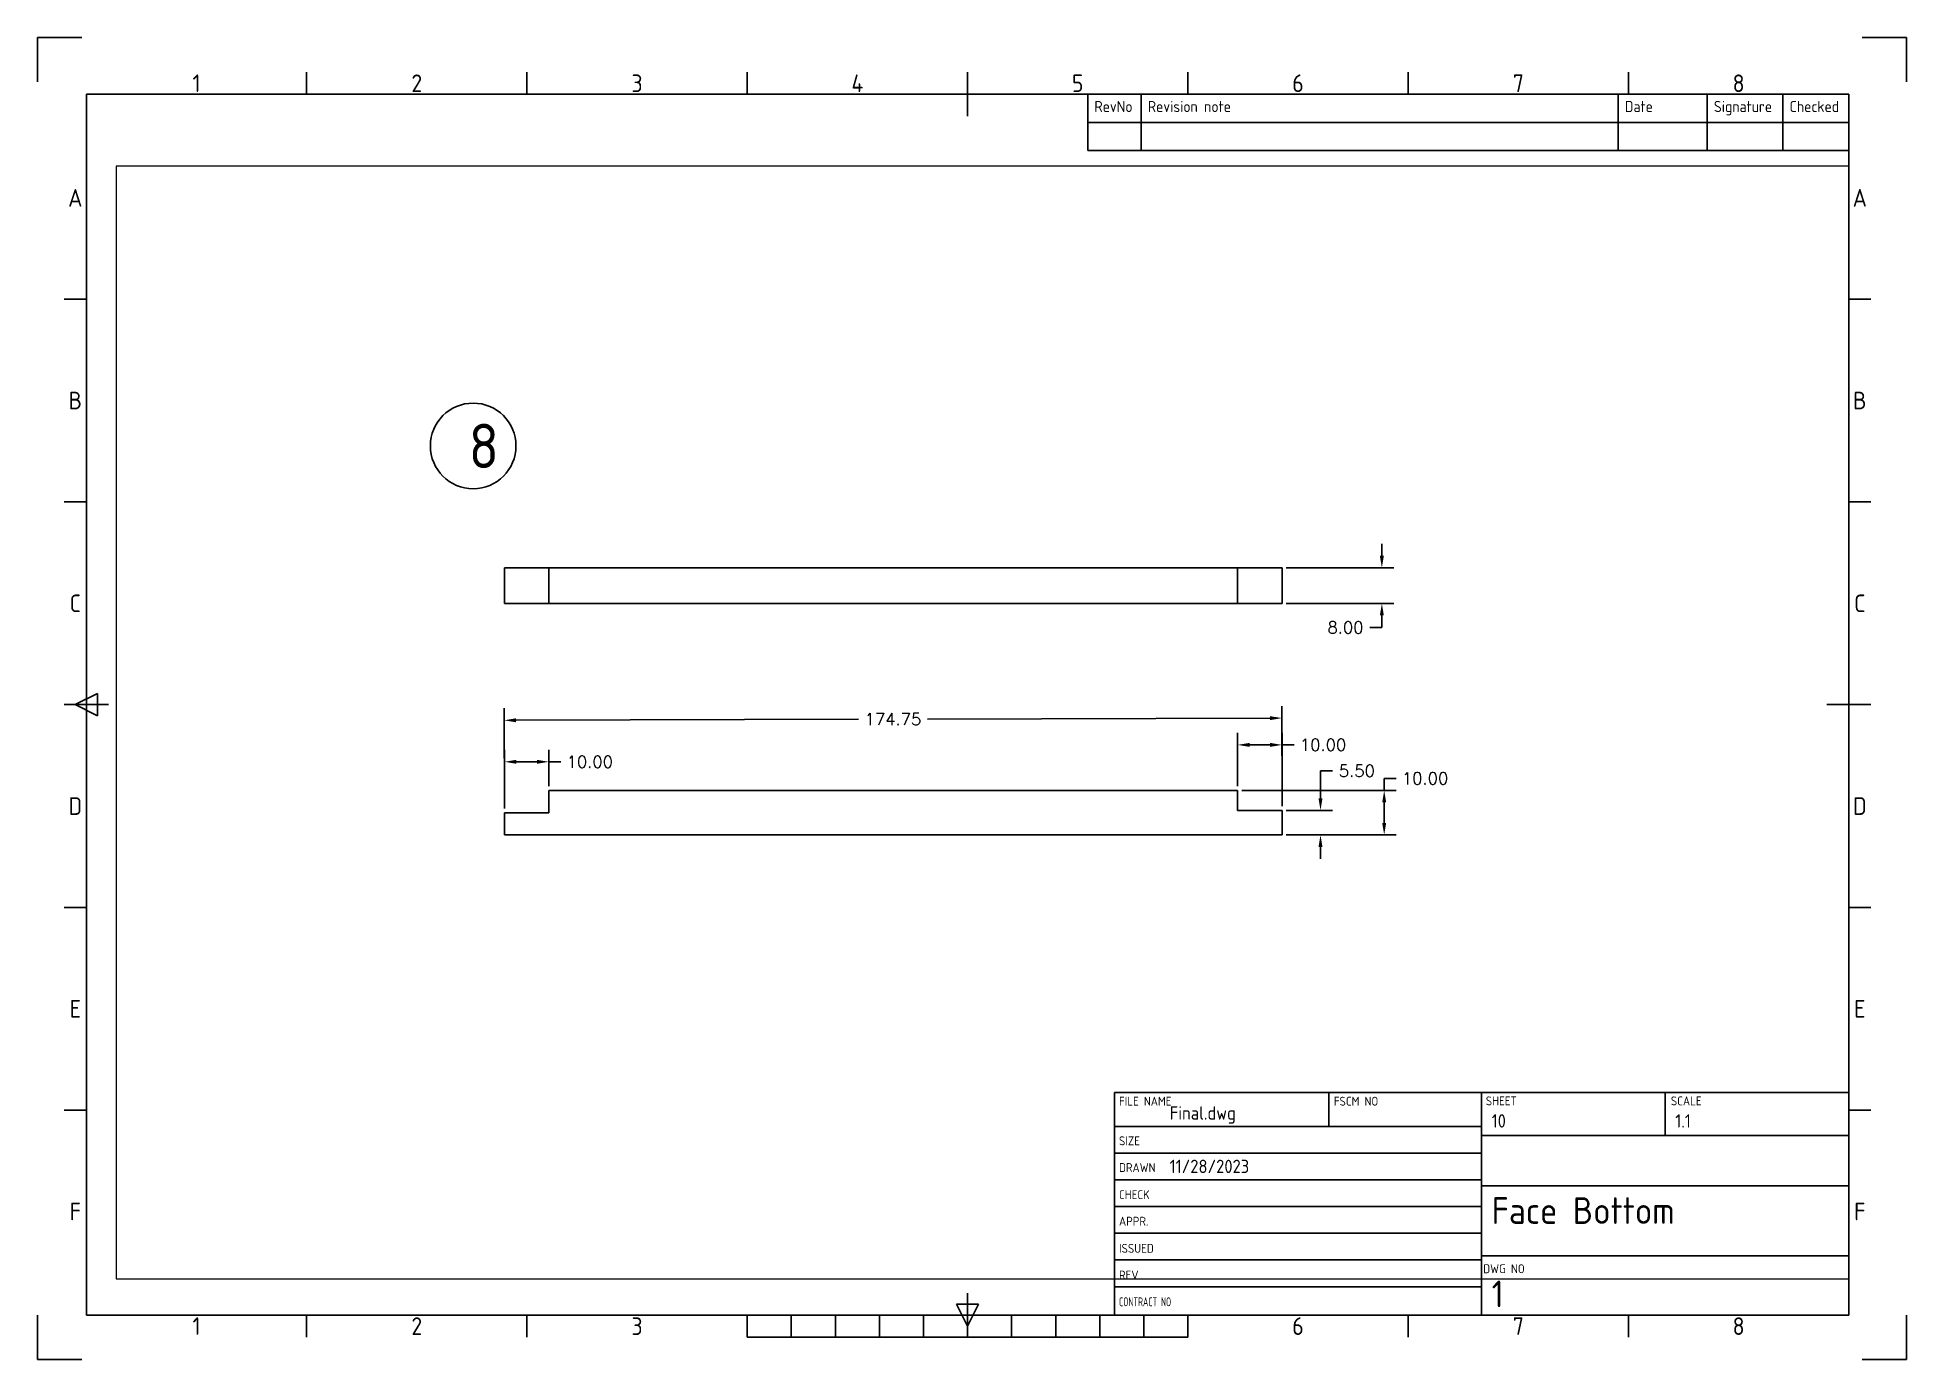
# Paper-space layout 'Face Bottom' of a CAD drawing. Header units: millimetres. Extents: x 0 to 420, y 0 to 297.
# The model-space entities are those that its viewports show. They can reach past a viewport. Long polylines and large blocks are cut down to what shows.
import ezdxf
from ezdxf.enums import TextEntityAlignment as Align

# ---------------------------------------------------------------- set-up
doc = ezdxf.new("R2010")
doc.units = ezdxf.units.MM
for name, color, linetype in [('Dim', 1, 'Continuous'), ('Layer1', 5, 'Continuous'), ('Title Block', 7, 'Continuous'), ('Viewport', 40, 'Continuous'), ('Wood', 7, 'Continuous')]:
    doc.layers.add(name, color=color, linetype=linetype)
doc.styles.add('ACISOTS', font='isocp.shx', dxfattribs={"height": 1})
doc.styles.add('ISO Proportional', font='isocp.shx')
doc.styles.get("Standard").update_dxf_attribs({"font": 'simplex.shx'})
doc.dimstyles.new('Copy of Standard', dxfattribs={"dimscale": 15, "dimtxt": 0.18, "dimasz": 0.18, "dimexe": 0.18, "dimexo": 0.0625, "dimgap": 0.09, "dimtad": 0, "dimtih": 1, "dimtoh": 1, "dimzin": 0, "dimdsep": 46, "dimtxsty": 'Standard', "dimcen": 0.09, "dimadec": 0, "dimazin": 0, "dimtfac": 1, "dimtofl": 0, "dimtmove": 0, "dimatfit": 2, "dimfxl": 1, "dimtolj": 1, "dimtzin": 0, "dimarcsym": 0})

# ---------------------------------------------------------------- blocks, each defined once
blk = doc.blocks.new('*T3')
at = {"layer": 'Title Block', "color": 0, "lineweight": -2}
for p, q in [((0, 0), (12, 0)), ((0, 0), (0, -6.33)), ((12, 0), (119.19, 0)), ((12, 0), (12, -6.33)), ((119.19, 0), (139.19, 0)), ((119.19, 0), (119.19, -6.33)), ((139.19, 0), (156.21, 0)), ((139.19, 0), (139.19, -6.33)), ((156.21, 0), (171, 0)), ((156.21, 0), (156.21, -6.33)), ((171, 0), (171, -6.33)), ((0, -6.33), (12, -6.33)), ((0, -6.33), (0, -12.67)), ((12, -6.33), (119.19, -6.33)), ((12, -6.33), (12, -12.67)), ((119.19, -6.33), (139.19, -6.33)), ((119.19, -6.33), (119.19, -12.67)), ((139.19, -6.33), (156.21, -6.33)), ((139.19, -6.33), (139.19, -12.67)), ((156.21, -6.33), (171, -6.33)), ((156.21, -6.33), (156.21, -12.67)), ((171, -6.33), (171, -12.67)), ((0, -12.67), (12, -12.67)), ((12, -12.67), (119.19, -12.67)), ((119.19, -12.67), (139.19, -12.67)), ((139.19, -12.67), (156.21, -12.67)), ((156.21, -12.67), (171, -12.67))]:
    blk.add_line(p, q, dxfattribs=at)
at = {"layer": 'Title Block', "color": 0, "char_height": 2.5, "attachment_point": 1, "style": 'ISO Proportional'}
for s, insert, width in [('RevNo', (1.5, -1.5), 9), ('Revision note', (13.5, -1.5), 104.1871), ('Date', (120.69, -1.5), 17), ('Signature', (140.69, -1.5), 14.0204), ('Checked', (157.71, -1.5), 11.7925)]:
    blk.add_mtext(s, dxfattribs=dict(at, insert=insert, width=width))
blk = doc.blocks.new('Title Block')
at = {"layer": 'Title Block'}
for p, q in [((0, 297), (0, 287)), ((10, 297), (0, 297)), ((420, 297), (410, 297)), ((420, 287), (420, 297)), ((60.5, 284.23), (60.5, 289.18)), ((110, 284.23), (110, 289.18)), ((159.5, 284.23), (159.5, 289.18)), ((209, 279.28), (209, 289.18)), ((258.5, 284.23), (258.5, 289.18)), ((308, 284.23), (308, 289.18)), ((357.5, 284.23), (357.5, 289.18)), ((407, 284.23), (11, 284.23)), ((11, 284.23), (11, 10)), ((407, 10), (407, 284.23)), ((11, 238.19), (6.05, 238.19)), ((411.95, 238.19), (407, 238.19)), ((11, 192.66), (6.05, 192.66)), ((411.95, 192.66), (407, 192.66)), ((6.05, 147.12), (15.95, 147.12)), ((8.52, 147.12), (13.47, 149.59)), ((13.47, 144.64), (8.52, 147.12)), ((13.47, 149.59), (13.47, 144.64)), ((402.05, 147.12), (411.95, 147.12)), ((11, 101.58), (6.05, 101.58)), ((411.95, 101.58), (407, 101.58)), ((407, 60), (242, 60)), ((242, 10), (242, 60)), ((290.14, 60), (290.14, 52.38)), ((324.5, 10), (324.5, 60)), ((365.75, 50.35), (365.75, 60)), ((407, 10), (407, 60)), ((11, 56.03), (6.05, 56.03)), ((411.95, 56.03), (407, 56.03)), ((242, 52.38), (324.5, 52.38)), ((242, 46.38), (324.5, 46.38)), ((407, 50.35), (324.5, 50.35)), ((242, 40.38), (324.5, 40.38)), ((324.5, 39.01), (407, 39.01)), ((242, 34.38), (324.5, 34.38)), ((242, 28.38), (324.5, 28.38)), ((242, 22.38), (324.5, 22.38)), ((324.5, 23.29), (407, 23.29)), ((209, 10), (209, 14.95)), ((242, 16.38), (324.5, 16.38)), ((0, 0), (0, 10)), ((11, 10), (407, 10)), ((60.5, 5.05), (60.5, 10)), ((110, 5.05), (110, 10)), ((159.5, 5.05), (159.5, 10)), ((169.4, 5.05), (169.4, 10)), ((179.3, 5.05), (179.3, 10)), ((189.2, 5.05), (189.2, 10)), ((199.1, 5.05), (199.1, 10)), ((206.53, 12.47), (211.47, 12.47)), ((209, 7.52), (206.53, 12.47)), ((211.47, 12.47), (209, 7.52)), ((209, 10), (209, 5.05)), ((218.9, 5.05), (218.9, 10)), ((228.8, 5.05), (228.8, 10)), ((238.7, 5.05), (238.7, 10)), ((407, 10), (242, 10)), ((248.6, 5.05), (248.6, 10)), ((258.5, 5.05), (258.5, 10)), ((308, 5.05), (308, 10)), ((357.5, 5.05), (357.5, 10)), ((420, 0), (420, 10)), ((159.5, 5.05), (258.5, 5.05)), ((0, 0), (10, 0)), ((420, 0), (410, 0))]:
    blk.add_line(p, q, dxfattribs=at)
blk.add_blockref('*T3', (236, 284.23))
at = {"layer": 'Title Block', "style": 'ISO Proportional'}
for s, p in [('1', (35.75, 286.7)), ('2', (85.25, 286.7)), ('3', (134.75, 286.7)), ('4', (184.25, 286.7)), ('5', (233.75, 286.7)), ('6', (283.25, 286.7)), ('7', (332.75, 286.7)), ('8', (382.25, 286.7)), ('A', (8.52, 260.96)), ('A', (409.48, 260.96)), ('B', (8.52, 215.43)), ('B', (409.48, 215.43)), ('C', (8.52, 169.88)), ('C', (409.48, 169.88)), ('D', (8.52, 124.34)), ('D', (409.48, 124.34)), ('E', (8.52, 78.8)), ('E', (409.48, 78.8)), ('F', (8.52, 33.27)), ('F', (409.48, 33.27)), ('1', (35.75, 7.52)), ('2', (85.25, 7.52)), ('3', (134.75, 7.52)), ('6', (283.25, 7.52)), ('7', (332.75, 7.52)), ('8', (382.25, 7.52))]:
    blk.add_text(s, height=3.96, dxfattribs=at).set_placement(p, align=Align.MIDDLE)
at = {"layer": 'Title Block', "lineweight": 25, "style": 'ACISOTS'}
for s, p in [('FILE NAME', (243.03, 57.04)), ('FSCM NO', (291.3, 57.04)), ('SHEET', (325.45, 57.11)), ('SCALE', (367.03, 57.11)), ('SIZE', (243.03, 48.14)), ('DRAWN', (243.03, 42.14)), ('CHECK', (243.03, 36.05)), ('APPR.', (243.03, 30.08)), ('ISSUED', (243.03, 23.99)), ('REV', (243.03, 17.99))]:
    blk.add_text(s, height=2, dxfattribs=at).set_placement(p)
at = {"layer": 'Title Block', "lineweight": 25, "style": 'ACISOTS', "width": 0.683519}
blk.add_text('CONTRACT NO', height=2, dxfattribs=at).set_placement((243.03, 11.99))
at = {"layer": 'Title Block', "insert": (324.88, 21.41), "char_height": 2, "width": 8.8, "attachment_point": 1, "style": 'ACISOTS'}
blk.add_mtext('DWG NO', dxfattribs=at)
at = {"layer": 'Title Block', "lineweight": 35, "style": 'ACISOTS'}
for tag, p, height in [('FILE_NAME', (254.41, 53.9), 3), ('FSCM_NO', (293.68, 53.04), 3), ('SHEET', (326.77, 52.11), 3), ('SCALE', (368.02, 52.11), 3), ('SIZE', (254.7, 48.23), 3), ('DESIGN_ACTIVITY', (328.79, 43.14), 3.5), ('CHECK_DATE', (254.41, 41.9), 3), ('CHECK_DATE', (254.7, 36.14), 3), ('CHECKED_BY', (277.96, 36.14), 3), ('SHEETNAME', (326.77, 30.48), 6), ('APPROVAL_DATE', (254.7, 30.17), 3), ('APPROVED_BY', (277.96, 30.17), 3), ('ISSUE_DATE', (254.7, 24.08), 3), ('ISSUED_BY', (277.96, 24.08), 3), ('DRAWING_SUBTITLE', (328.79, 25.44), 3), ('REVISION', (254.7, 18.08), 3), ('SHEETNUMBER-NAME', (326.77, 11.76), 6), ('CONTRACT_NO', (254.7, 12.08), 3.5)]:
    blk.add_attdef(tag, p, '', height=height, dxfattribs=at)
blk = doc.blocks.new('*D112')
at = {"layer": 'Defpoints', "color": 0, "transparency": 16777216}
for p in [(1744.92, -89.68), (1570.23, -110.92), (1744.98, -110.42)]:
    blk.add_point(p, dxfattribs=at)
at = {"layer": 'Dim', "color": 0, "lineweight": -2, "transparency": 16777216}
for p, q in [((1570.22, -109.99), (1570.16, -87.48)), ((1744.97, -109.49), (1744.91, -86.98)), ((1572.87, -90.17), (1649.76, -89.95)), ((1742.22, -89.69), (1665.32, -89.91))]:
    blk.add_line(p, q, dxfattribs=at)
at = {"layer": 'Dim', "color": 0, "transparency": 16777216}
for points in [[(1572.87, -89.72), (1572.87, -90.62), (1570.17, -90.18)], [(1742.22, -89.24), (1742.22, -90.14), (1744.92, -89.68)]]:
    blk.add_solid(points, dxfattribs=at)
at = {"layer": 'Dim', "color": 0, "transparency": 16777216, "insert": (1657.54, -89.93), "char_height": 2.7, "attachment_point": 5}
blk.add_mtext('\\A1;174.75', dxfattribs=at)
blk = doc.blocks.new('*D113')
at = {"layer": 'Defpoints', "color": 0, "transparency": 16777216}
for p in [(1744.98, -95.7), (1734.98, -105.92), (1744.98, -110.42)]:
    blk.add_point(p, dxfattribs=at)
at = {"layer": 'Dim', "color": 0, "lineweight": -2, "transparency": 16777216}
for p, q in [((1734.98, -104.99), (1734.98, -93)), ((1737.68, -95.7), (1742.28, -95.7)), ((1744.98, -109.49), (1744.98, -93)), ((1744.98, -95.7), (1747.68, -95.7))]:
    blk.add_line(p, q, dxfattribs=at)
at = {"layer": 'Dim', "color": 0, "transparency": 16777216}
for points in [[(1737.68, -95.25), (1737.68, -96.15), (1734.98, -95.7)], [(1742.28, -95.25), (1742.28, -96.15), (1744.98, -95.7)]]:
    blk.add_solid(points, dxfattribs=at)
at = {"layer": 'Dim', "color": 0, "transparency": 16777216, "insert": (1754.17, -95.7), "char_height": 2.7, "attachment_point": 5}
blk.add_mtext('\\A1;10.00', dxfattribs=at)
blk = doc.blocks.new('*D114')
at = {"layer": 'Defpoints', "color": 0, "transparency": 16777216}
for p in [(1580.23, -99.5), (1580.23, -105.92), (1570.23, -110.92)]:
    blk.add_point(p, dxfattribs=at)
at = {"layer": 'Dim', "color": 0, "lineweight": -2, "transparency": 16777216}
for p, q in [((1570.23, -109.99), (1570.23, -96.8)), ((1572.93, -99.5), (1577.53, -99.5)), ((1580.23, -104.99), (1580.23, -96.8)), ((1580.23, -99.5), (1582.93, -99.5))]:
    blk.add_line(p, q, dxfattribs=at)
at = {"layer": 'Dim', "color": 0, "transparency": 16777216}
for points in [[(1572.93, -99.05), (1572.93, -99.95), (1570.23, -99.5)], [(1577.53, -99.05), (1577.53, -99.95), (1580.23, -99.5)]]:
    blk.add_solid(points, dxfattribs=at)
at = {"layer": 'Dim', "color": 0, "transparency": 16777216, "insert": (1589.42, -99.5), "char_height": 2.7, "attachment_point": 5}
blk.add_mtext('\\A1;10.00', dxfattribs=at)
blk = doc.blocks.new('*D115')
at = {"layer": 'Defpoints', "color": 0, "transparency": 16777216}
for p in [(1744.98, -110.42), (1753.6, -110.42), (1744.98, -115.92)]:
    blk.add_point(p, dxfattribs=at)
at = {"layer": 'Dim', "color": 0, "lineweight": -2, "transparency": 16777216}
for p, q in [((1753.6, -107.72), (1753.6, -101.54)), ((1753.6, -101.54), (1756.3, -101.54)), ((1745.91, -110.42), (1756.3, -110.42)), ((1745.91, -115.92), (1756.3, -115.92)), ((1753.6, -118.62), (1753.6, -121.32))]:
    blk.add_line(p, q, dxfattribs=at)
at = {"layer": 'Dim', "color": 0, "transparency": 16777216}
for points in [[(1753.15, -107.72), (1754.05, -107.72), (1753.6, -110.42)], [(1753.15, -118.62), (1754.05, -118.62), (1753.6, -115.92)]]:
    blk.add_solid(points, dxfattribs=at)
at = {"layer": 'Dim', "color": 0, "transparency": 16777216, "insert": (1761.77, -101.54), "char_height": 2.7, "attachment_point": 5}
blk.add_mtext('\\A1;5.50', dxfattribs=at)
blk = doc.blocks.new('*D116')
at = {"layer": 'Defpoints', "color": 0, "transparency": 16777216}
for p in [(1734.98, -105.92), (1767.91, -105.92), (1744.98, -115.92)]:
    blk.add_point(p, dxfattribs=at)
at = {"layer": 'Dim', "color": 0, "lineweight": -2, "transparency": 16777216}
for p, q in [((1767.91, -105.92), (1767.91, -103.22)), ((1767.91, -103.22), (1770.61, -103.22)), ((1735.91, -105.92), (1770.61, -105.92)), ((1767.91, -113.22), (1767.91, -108.62)), ((1745.91, -115.92), (1770.61, -115.92))]:
    blk.add_line(p, q, dxfattribs=at)
at = {"layer": 'Dim', "color": 0, "transparency": 16777216}
for points in [[(1767.46, -108.62), (1768.36, -108.62), (1767.91, -105.92)], [(1767.46, -113.22), (1768.36, -113.22), (1767.91, -115.92)]]:
    blk.add_solid(points, dxfattribs=at)
at = {"layer": 'Dim', "color": 0, "transparency": 16777216, "insert": (1777.1, -103.22), "char_height": 2.7, "attachment_point": 5}
blk.add_mtext('\\A1;10.00', dxfattribs=at)
blk = doc.blocks.new('*D117')
at = {"layer": 'Defpoints', "color": 0, "transparency": 16777216}
for p in [(1744.98, -55.92), (1744.98, -63.92), (1767.39, -63.92)]:
    blk.add_point(p, dxfattribs=at)
at = {"layer": 'Dim', "color": 0, "lineweight": -2, "transparency": 16777216}
for p, q in [((1767.39, -53.22), (1767.39, -50.52)), ((1745.91, -55.92), (1770.09, -55.92)), ((1745.91, -63.92), (1770.09, -63.92)), ((1767.39, -66.62), (1767.39, -69.32)), ((1767.39, -69.32), (1764.69, -69.32))]:
    blk.add_line(p, q, dxfattribs=at)
at = {"layer": 'Dim', "color": 0, "transparency": 16777216}
for points in [[(1766.94, -53.22), (1767.84, -53.22), (1767.39, -55.92)], [(1766.94, -66.62), (1767.84, -66.62), (1767.39, -63.92)]]:
    blk.add_solid(points, dxfattribs=at)
at = {"layer": 'Dim', "color": 0, "transparency": 16777216, "insert": (1759.22, -69.32), "char_height": 2.7, "attachment_point": 5}
blk.add_mtext('\\A1;8.00', dxfattribs=at)

msp = doc.modelspace()

# ---------------------------------------------------------------- linework, layer by layer
at = {"layer": 'Layer1'}
msp.add_circle((1563.211, -28.547), 9.618, dxfattribs=at)
at = {"layer": 'Wood'}
for p, q in [((1570.227, -55.924), (1744.977, -55.924)), ((1570.227, -55.924), (1570.227, -63.924)), ((1580.227, -55.924), (1580.227, -63.924)), ((1734.977, -55.924), (1734.977, -63.924)), ((1744.977, -55.924), (1744.977, -63.924)), ((1570.227, -63.924), (1744.977, -63.924)), ((1580.227, -105.924), (1734.977, -105.924)), ((1580.227, -110.924), (1580.227, -105.924)), ((1734.977, -110.424), (1734.977, -105.924)), ((1570.227, -110.924), (1580.227, -110.924)), ((1570.227, -110.924), (1570.227, -115.924)), ((1734.977, -110.424), (1744.977, -110.424)), ((1744.977, -115.924), (1744.977, -110.424)), ((1570.227, -115.924), (1744.977, -115.924))]:
    msp.add_line(p, q, dxfattribs=at)

# ---------------------------------------------------------------- texts
at = {"layer": 'Layer1', "insert": (1562.211, -23.547), "char_height": 10, "attachment_point": 1, "style": 'ISO Proportional'}
msp.add_mtext_dynamic_manual_height_columns('8', width=25.64739, gutter_width=12.5, heights=[0], dxfattribs=at)

# ---------------------------------------------------------------- dimensions: what is measured, and where the dimension line sits
at = {"layer": 'Dim'}
dim = msp.add_linear_dim(base=(1767.388, -63.924), p1=(1744.977, -55.924), p2=(1744.977, -63.924), angle=90, dimstyle='Copy of Standard', dxfattribs=at)
dim.commit()
dim.dimension.update_dxf_attribs({"geometry": '*D117', "text_midpoint": (1759.223, -69.324)})
dim = msp.add_aligned_dim(p1=(1570.227, -110.924), p2=(1744.977, -110.424), distance=20.742, dimstyle='Copy of Standard', dxfattribs=at)
dim.commit()
dim.dimension.update_dxf_attribs({"geometry": '*D112', "text_midpoint": (1657.542, -89.932)})
dim = msp.add_linear_dim(base=(1744.977, -95.698), p1=(1734.977, -105.924), p2=(1744.977, -110.424), dimstyle='Copy of Standard', dxfattribs=at)
dim.commit()
dim.dimension.update_dxf_attribs({"geometry": '*D113', "text_midpoint": (1754.17, -95.698), "dimtype": 160})
dim = msp.add_linear_dim(base=(1580.227, -99.499), p1=(1570.227, -110.924), p2=(1580.227, -105.924), dimstyle='Copy of Standard', dxfattribs=at)
dim.commit()
dim.dimension.update_dxf_attribs({"geometry": '*D114', "text_midpoint": (1589.42, -99.499)})
for base, p2, picture, middle in [((1753.601, -110.424), (1744.977, -110.424), '*D115', (1761.766, -101.542)), ((1767.906, -105.924), (1734.977, -105.924), '*D116', (1777.099, -103.224))]:
    dim = msp.add_linear_dim(base=base, p1=(1744.977, -115.924), p2=p2, angle=90, dimstyle='Copy of Standard', dxfattribs=at)
    dim.commit()
    dim.dimension.update_dxf_attribs({"geometry": picture, "text_midpoint": middle, "dimtype": 160})

psp = doc.layouts.new('Face Bottom')

# ---------------------------------------------------------------- block references
ref = psp.add_blockref('Title Block', (0, 0))
ref.add_attrib('SHEETNAME', 'Face Bottom', (326.77, 30.48), dxfattribs={"layer": 'Title Block', "lineweight": 35, "height": 6, "style": 'ACISOTS'})
ref.add_attrib('SHEETNUMBER-NAME', '1', (326.77, 11.76), dxfattribs={"layer": 'Title Block', "lineweight": 35, "height": 6, "style": 'ACISOTS'})
ref.add_attrib('SCALE', '1.1', (368.02, 52.11), dxfattribs={"layer": 'Title Block', "lineweight": 35, "height": 3, "style": 'ACISOTS'})
ref.add_attrib('SHEET', '10', (326.77, 52.11), dxfattribs={"layer": 'Title Block', "lineweight": 35, "height": 3, "style": 'ACISOTS'})
ref.add_attrib('FILE_NAME', 'Final.dwg', (254.41, 53.9), dxfattribs={"layer": 'Title Block', "lineweight": 35, "height": 3, "style": 'ACISOTS'})
ref.add_attrib('CHECK_DATE', '11/28/2023', (254.41, 41.9), dxfattribs={"layer": 'Title Block', "lineweight": 35, "height": 3, "style": 'ACISOTS'})

# ---------------------------------------------------------------- viewports
at = {"layer": 'Viewport'}
psp.add_viewport(center=(212.35, 143.09), size=(389.31, 249.914), view_center_point=(1677.645, -90.689), view_height=249.91401, dxfattribs=at)

doc.saveas('drawing.dxf')
